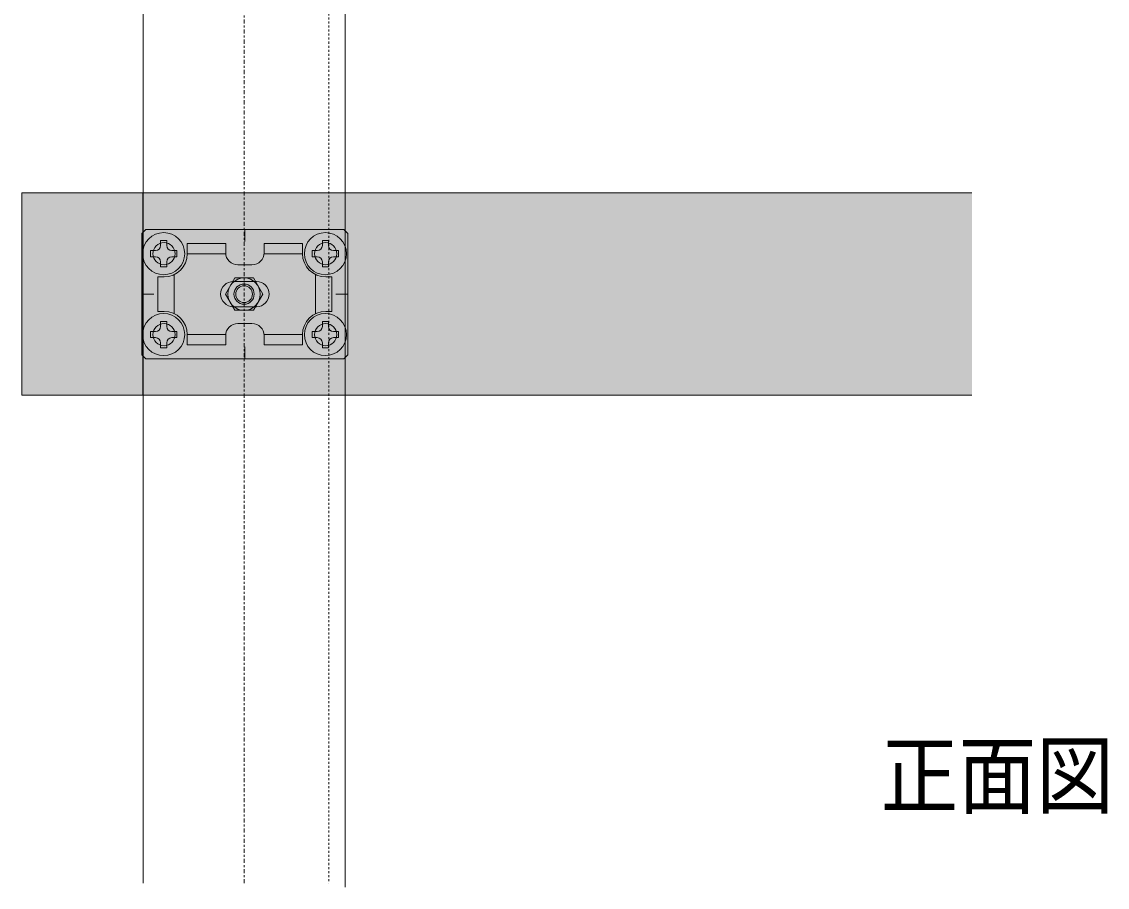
# Model space of a CAD drawing. Units: millimetres, scale not verified. Extents: x -1200 to 1200, y -342 to 342.
# Drawn here: x 1019.7 to 1073.4, y -167.9 to -125.2 of the extents above; entities that cross this region are included whole.
import ezdxf
from ezdxf.enums import TextEntityAlignment as Align

# ---------------------------------------------------------------- set-up
doc = ezdxf.new("R2010")
doc.units = ezdxf.units.MM
doc.linetypes.add('CHAIN1', pattern=[8, 5, -1, 1, -1])
doc.linetypes.add('DASHED1', pattern=[1.8, 1.2, -0.6])
for name, color, linetype, lineweight in [('0-0_一般', 7, 'Continuous', 9), ('0-5_ルーバー', 7, 'Continuous', 9), ('0-7_ストリンガー', 7, 'Continuous', 9), ('0-9_背面金物', 7, 'Continuous', 9)]:
    doc.layers.add(name, color=color, linetype=linetype, lineweight=lineweight)
doc.layers.add('0-6_ハッチング', color=254, linetype='Continuous')
doc.styles.add('ＭＳ ゴシック', font='')
doc.styles.get('ＭＳ ゴシック').set_extended_font_data('MS Gothic')

# ---------------------------------------------------------------- blocks, each defined once
blk = doc.blocks.new('シンボル-27')
at = {"layer": '0-7_ストリンガー'}
for p, q in [((-125, 1650), (-125, -1895)), ((125, 1650), (125, -1900))]:
    blk.add_line(p, q, dxfattribs=at)
at = {"layer": '0-7_ストリンガー', "linetype": 'CHAIN1'}
blk.add_line((0, -1895), (0, 1650), dxfattribs=at)
at = {"layer": '0-7_ストリンガー', "linetype": 'DASHED1'}
blk.add_line((105, 1650), (105, -1895), dxfattribs=at)
blk = doc.blocks.new('グループ-493-1')
at = {"layer": '0-9_背面金物'}
for p, q in [((141892.39, 134120.34), (141892.39, 133870.34)), ((142142.39, 134120.34), (142142.39, 133870.34))]:
    blk.add_line(p, q, dxfattribs=at)
blk = doc.blocks.new('グループ-522-1')
at = {"layer": '0-9_背面金物'}
for p, q in [((141895.9, 134075.34), (141890.9, 134070.34)), ((142018.4, 134075.34), (141895.9, 134075.34)), ((142018.4, 134075.34), (142140.9, 134075.34)), ((142018.4, 134060.34), (142018.4, 134075.34)), ((142140.9, 134075.34), (142145.9, 134070.34)), ((141890.9, 134070.34), (141890.9, 133995.34)), ((141890.9, 134070.34), (141890.9, 133995.34)), ((142145.9, 134070.34), (142145.9, 133995.34)), ((142145.9, 134070.34), (142145.9, 133995.34)), ((141947.15, 134057.84), (141947.15, 134045.34)), ((141994.65, 134057.84), (141947.15, 134057.84)), ((141994.65, 134057.84), (141994.65, 134046.59)), ((142042.15, 134057.84), (142042.15, 134046.59)), ((142042.15, 134057.84), (142089.65, 134057.84)), ((142089.65, 134057.84), (142089.65, 134045.34)), ((141994.65, 134045.34), (141947.15, 134045.34)), ((142042.15, 134045.34), (142089.65, 134045.34)), ((142009.65, 134031.59), (142027.15, 134031.59)), ((141918.4, 134016.59), (141910.9, 134016.59)), ((141910.9, 134016.59), (141910.9, 133974.09)), ((141930.9, 133971.23), (141930.9, 134019.45)), ((142032.78, 134011.09), (142004.03, 134011.09)), ((142105.9, 133971.23), (142105.9, 134019.45)), ((142118.4, 134016.59), (142125.9, 134016.59)), ((142125.9, 134016.59), (142125.9, 133974.09)), ((141890.9, 133920.34), (141890.9, 133995.34)), ((141905.9, 133995.34), (141890.9, 133995.34)), ((142145.9, 133995.34), (142130.9, 133995.34)), ((142145.9, 133920.34), (142145.9, 133995.34)), ((141918.4, 133974.09), (141910.9, 133974.09)), ((142032.78, 133979.84), (142004.03, 133979.84)), ((142118.4, 133974.09), (142125.9, 133974.09)), ((142009.65, 133959.09), (142027.15, 133959.09)), ((141947.15, 133932.84), (141947.15, 133945.34)), ((141994.65, 133945.34), (141947.15, 133945.34)), ((141994.65, 133932.84), (141994.65, 133944.09)), ((142042.15, 133945.34), (142089.65, 133945.34)), ((142042.15, 133932.84), (142042.15, 133944.09)), ((142089.65, 133932.84), (142089.65, 133945.34)), ((141994.65, 133932.84), (141947.15, 133932.84)), ((142018.4, 133915.34), (142018.4, 133930.34)), ((142042.15, 133932.84), (142089.65, 133932.84)), ((141895.9, 133915.34), (141890.9, 133920.34)), ((142018.4, 133915.34), (141895.9, 133915.34)), ((142018.4, 133915.34), (142140.9, 133915.34)), ((142140.9, 133915.34), (142145.9, 133920.34))]:
    blk.add_line(p, q, dxfattribs=at)
for centre, radius, start, end in [((141918.4, 134045.34), 13.75, 0, 180), ((142118.4, 134045.34), 13.75, 0, 180), ((141918.4, 134045.34), 13.75, 180, 0), ((141918.4, 134045.34), 28.75, 270, 0), ((142009.65, 134046.59), 15, 180, 270), ((142027.15, 134046.59), 15, 270, 0), ((142118.4, 134045.34), 28.75, 180, 270), ((142118.4, 134045.34), 13.75, 180, 0), ((142004.03, 133995.46), 15.62, 90, 270), ((142032.78, 133995.46), 15.62, 270, 90), ((141918.4, 133945.34), 28.75, 0, 90), ((142118.4, 133945.34), 28.75, 90, 180), ((141918.4, 133945.34), 13.75, 0, 180), ((142009.65, 133944.09), 15, 90, 180), ((142027.15, 133944.09), 15, 0, 90), ((142118.4, 133945.34), 13.75, 0, 180), ((141918.4, 133945.34), 13.75, 180, 0), ((142118.4, 133945.34), 13.75, 180, 0)]:
    blk.add_arc(centre, radius, start, end, dxfattribs=at)
blk = doc.blocks.new('グループ-523-1')
at = {"layer": '0-9_背面金物'}
for p, q in [((142005.84, 134015.34), (141994.3, 133995.34)), ((142028.94, 134015.34), (142005.84, 134015.34)), ((142040.48, 133995.34), (142028.94, 134015.34)), ((141994.3, 133995.34), (142005.84, 133975.34)), ((142028.94, 133975.34), (142040.48, 133995.34)), ((142005.84, 133975.34), (142028.94, 133975.34))]:
    blk.add_line(p, q, dxfattribs=at)
for radius in [20, 12.5, 10.34]:
    blk.add_circle((142017.39, 133995.34), radius, dxfattribs=at)
blk = doc.blocks.new('グループ-524-1')
at = {"layer": '0-9_背面金物'}
blk.add_line((141907.97, 133949.09), (141901.72, 133949.09), dxfattribs=at)
for points in [[(141921.72, 133955.34), (141921.72, 133961.59), (141914.22, 133961.59), (141914.22, 133955.34)], [(141901.72, 133949.09), (141901.72, 133941.59), (141907.97, 133941.59)], [(141927.97, 133941.59), (141934.22, 133941.59), (141934.22, 133949.09), (141927.97, 133949.09)], [(141914.22, 133935.34), (141914.22, 133929.09), (141921.72, 133929.09), (141921.72, 133935.34)]]:
    blk.add_lwpolyline(points, dxfattribs=at)
blk.add_circle((141917.97, 133945.34), 26, dxfattribs=at)
for centre, start, end in [((141907.97, 133955.34), 270, 0), ((141927.97, 133955.34), 180, 270), ((141907.97, 133935.34), 0, 90), ((141927.97, 133935.34), 90, 180)]:
    blk.add_arc(centre, 6.25, start, end, dxfattribs=at)
blk = doc.blocks.new('グループ-525-1')
at = {"layer": '0-9_背面金物'}
blk.add_line((142107.97, 133949.09), (142101.72, 133949.09), dxfattribs=at)
for points in [[(142121.72, 133955.34), (142121.72, 133961.59), (142114.22, 133961.59), (142114.22, 133955.34)], [(142101.72, 133949.09), (142101.72, 133941.59), (142107.97, 133941.59)], [(142127.97, 133941.59), (142134.22, 133941.59), (142134.22, 133949.09), (142127.97, 133949.09)], [(142114.22, 133935.34), (142114.22, 133929.09), (142121.72, 133929.09), (142121.72, 133935.34)]]:
    blk.add_lwpolyline(points, dxfattribs=at)
blk.add_circle((142117.97, 133945.34), 26, dxfattribs=at)
for centre, start, end in [((142107.97, 133955.34), 270, 0), ((142127.97, 133955.34), 180, 270), ((142107.97, 133935.34), 0, 90), ((142127.97, 133935.34), 90, 180)]:
    blk.add_arc(centre, 6.25, start, end, dxfattribs=at)
blk = doc.blocks.new('グループ-526-1')
at = {"layer": '0-9_背面金物'}
blk.add_line((141907.97, 134041.59), (141901.72, 134041.59), dxfattribs=at)
for points in [[(141901.72, 134041.59), (141901.72, 134049.09), (141907.97, 134049.09)], [(141914.22, 134055.34), (141914.22, 134061.59), (141921.72, 134061.59), (141921.72, 134055.34)], [(141927.97, 134049.09), (141934.22, 134049.09), (141934.22, 134041.59), (141927.97, 134041.59)], [(141921.72, 134035.34), (141921.72, 134029.09), (141914.22, 134029.09), (141914.22, 134035.34)]]:
    blk.add_lwpolyline(points, dxfattribs=at)
blk.add_circle((141917.97, 134045.34), 26, dxfattribs=at)
for centre, start, end in [((141907.97, 134055.34), 270, 0), ((141927.97, 134055.34), 180, 270), ((141907.97, 134035.34), 0, 90), ((141927.97, 134035.34), 90, 180)]:
    blk.add_arc(centre, 6.25, start, end, dxfattribs=at)
blk = doc.blocks.new('グループ-527-1')
at = {"layer": '0-9_背面金物'}
blk.add_line((142107.97, 134041.59), (142101.72, 134041.59), dxfattribs=at)
for points in [[(142101.72, 134041.59), (142101.72, 134049.09), (142107.97, 134049.09)], [(142114.22, 134055.34), (142114.22, 134061.59), (142121.72, 134061.59), (142121.72, 134055.34)], [(142127.97, 134049.09), (142134.22, 134049.09), (142134.22, 134041.59), (142127.97, 134041.59)], [(142121.72, 134035.34), (142121.72, 134029.09), (142114.22, 134029.09), (142114.22, 134035.34)]]:
    blk.add_lwpolyline(points, dxfattribs=at)
blk.add_circle((142117.97, 134045.34), 26, dxfattribs=at)
for centre, start, end in [((142107.97, 134055.34), 270, 0), ((142127.97, 134055.34), 180, 270), ((142107.97, 134035.34), 0, 90), ((142127.97, 134035.34), 90, 180)]:
    blk.add_arc(centre, 6.25, start, end, dxfattribs=at)
blk = doc.blocks.new('グループ-528-1')
at = {"layer": '0-9_背面金物'}
for name in ['グループ-522-1', 'グループ-526-1', 'グループ-527-1', 'グループ-523-1', 'グループ-524-1', 'グループ-525-1']:
    blk.add_blockref(name, (0, 0), dxfattribs=at)

msp = doc.modelspace()

# ---------------------------------------------------------------- linework, layer by layer
at = {"layer": '0-5_ルーバー'}
msp.add_lwpolyline([(1066.696, -133.628), (1019.696, -133.628), (1019.696, -143.628), (1066.696, -143.628)], dxfattribs=at)
at = {"layer": '0-6_ハッチング'}
msp.add_solid([(1019.696, -143.628), (1019.696, -133.628), (1066.696, -143.628), (1066.696, -133.628)], dxfattribs=at)

# ---------------------------------------------------------------- block references
at = {"layer": '0-7_ストリンガー', "xscale": 0.04, "yscale": 0.04}
msp.add_blockref('シンボル-27', (1030.696, -91.947), dxfattribs=at)
at = {"layer": '0-9_背面金物', "xscale": 0.04, "yscale": 0.04}
for name in ['グループ-493-1', 'グループ-528-1']:
    msp.add_blockref(name, (-4650, -5498.442), dxfattribs=at)

# ---------------------------------------------------------------- texts
at = {"layer": '0-0_一般', "style": 'ＭＳ ゴシック', "width": 0.9}
msp.add_text('正面図', height=3.134, dxfattribs=at).set_placement((1062.181, -164.917), align=Align.BOTTOM_LEFT)

doc.saveas('drawing.dxf')
